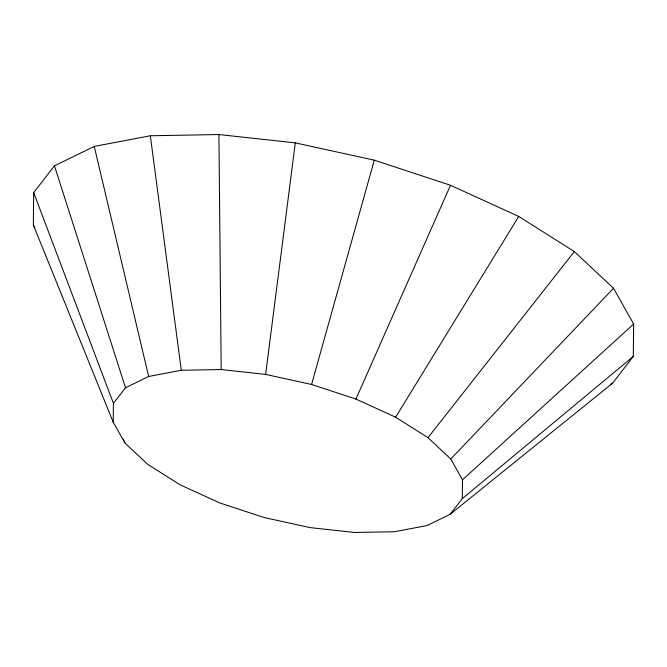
<?xml version="1.0" encoding="UTF-8"?>
<svg xmlns="http://www.w3.org/2000/svg" width="667" height="667" viewBox="0 0 667 667"><rect width="100%" height="100%" fill="white"/><g stroke="black" fill="none" stroke-linecap="round" stroke-linejoin="round"><path stroke-width="1" d="M33.35 225.021L33.692 192.63L54.461 165.825L94.247 146.423L150.342 135.76L218.918 134.542L295.298 142.871L374.287 160.172L450.492 185.268L518.726 216.442L574.337 251.576L613.532 288.277L633.65 324.037L633.308 356.428L612.539 383.233L450.208 514.257L427.063 525.546L394.422 531.749L354.527 532.458L310.088 527.614L264.132 517.542L219.793 502.943L180.09 484.809L147.74 464.365L124.929 443.013L113.223 422.203L33.35 225.021L34.859 227.705M113.223 422.203L113.423 403.36L33.692 192.63M450.208 514.257L462.298 498.658L462.489 479.815L450.792 459.004L427.981 437.652L395.623 417.208L355.928 399.074L311.589 384.475L265.633 374.412L221.194 369.56L181.291 370.268L148.658 376.471L125.513 387.76L113.423 403.36M265.633 374.412L295.298 142.871M311.589 384.475L374.287 160.172M355.928 399.074L450.492 185.268M395.623 417.208L518.726 216.442M427.981 437.652L574.337 251.576M450.792 459.004L613.532 288.277M462.489 479.815L633.65 324.037M462.298 498.658L633.308 356.428M610.689 384.142L612.539 383.233M123.412 439.136L124.929 443.013M54.461 165.825L125.513 387.76M94.247 146.423L148.658 376.471M150.342 135.76L181.291 370.268M218.918 134.542L221.194 369.56"/></g></svg>
